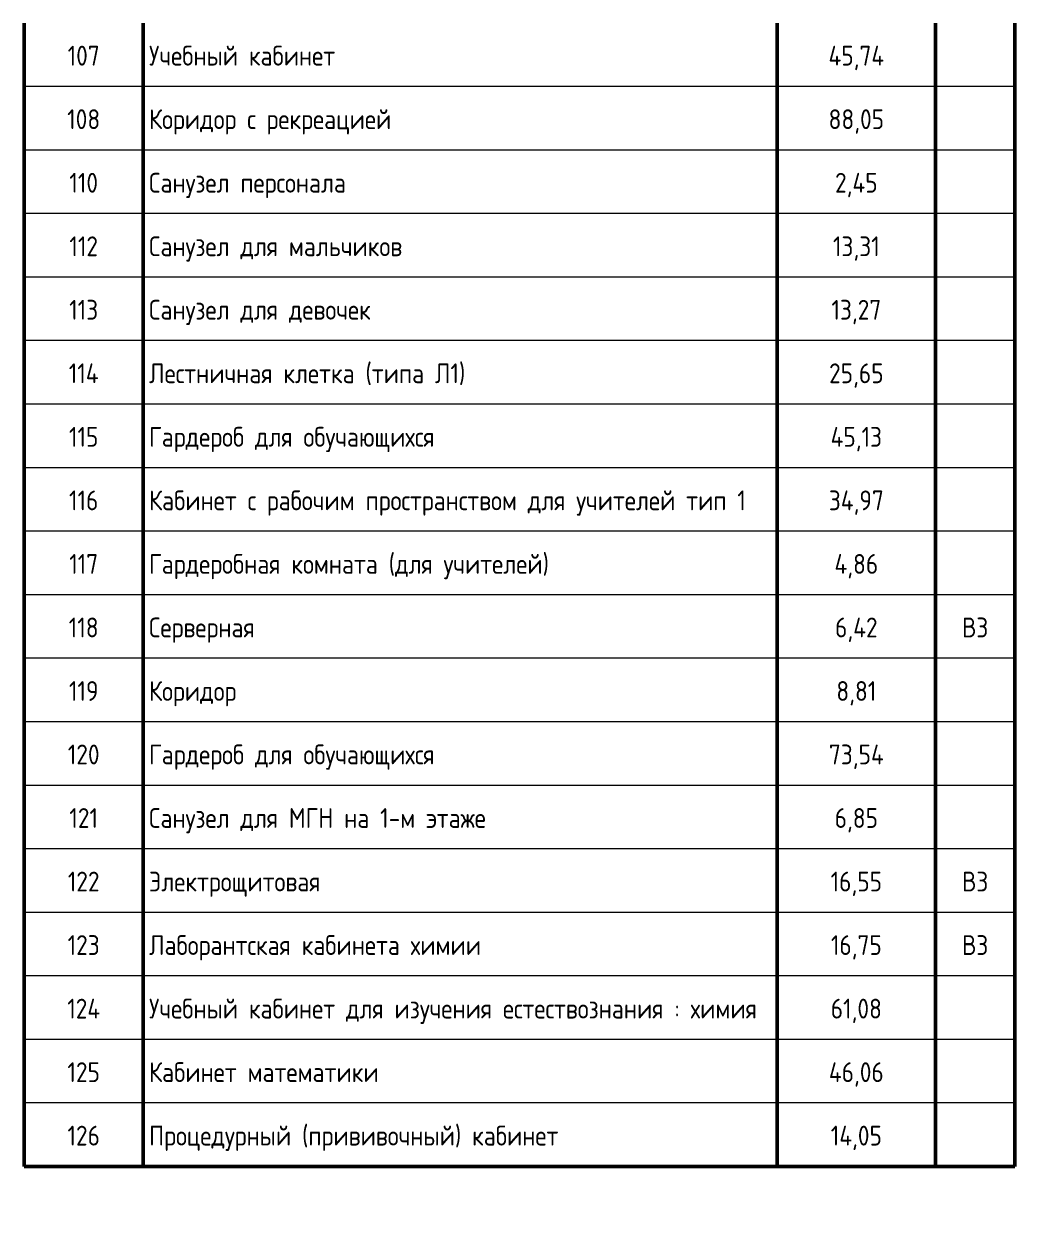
# Model space of a CAD drawing. Header units: millimetres. Extents: x -259793 to 1187961, y -549744 to 43070.
# Drawn here: x 1211 to 13711, y 11098 to 26378 of the extents above; entities that cross this region are included whole.
import ezdxf

# ---------------------------------------------------------------- set-up
doc = ezdxf.new("R2010")
doc.units = ezdxf.units.MM
for name, color, linetype, lineweight in [('A-_ANOTTEXT_T', 7, 'Continuous', 9), ('Графика', 7, 'Continuous', 20), ('Линии', 7, 'Continuous', 9)]:
    doc.layers.add(name, color=color, linetype=linetype, lineweight=lineweight)
doc.styles.add('GOST 2.304 type A_1', font='', dxfattribs={"height": 350})
doc.styles.add('GOST Common_8', font='', dxfattribs={"width": 0.9, "height": 3.5})
doc.styles.get('GOST 2.304 type A_1').set_extended_font_data('GOST 2.304 type A')
doc.styles.get('GOST Common_8').set_extended_font_data('GOST type B')

# ---------------------------------------------------------------- blocks, each defined once
blk = doc.blocks.new('1 этаж')
at = {"layer": 'Линии', "color": 251, "lineweight": 50, "true_color": 0x636466}
for p, q in [((1211, 26393), (1211, 25591)), ((2711, 26393), (2711, 25591)), ((10711, 26393), (10711, 25591)), ((12711, 26393), (12711, 25591)), ((13711, 26393), (13711, 25591)), ((1211, 25591), (1211, 24790)), ((2711, 25591), (2711, 24790)), ((10711, 25591), (10711, 24790)), ((12711, 25591), (12711, 24790)), ((13711, 25591), (13711, 24790)), ((1211, 24790), (1211, 23988)), ((1211, 24790), (1211, 23988)), ((2711, 24790), (2711, 23988)), ((2711, 24790), (2711, 23988)), ((10711, 24790), (10711, 23988)), ((10711, 24790), (10711, 23988)), ((12711, 24790), (12711, 23988)), ((12711, 24790), (12711, 23988)), ((13711, 24790), (13711, 23988)), ((1211, 23988), (1211, 23186)), ((2711, 23988), (2711, 23186)), ((10711, 23988), (10711, 23186)), ((12711, 23988), (12711, 23186)), ((13711, 23988), (13711, 23186)), ((1211, 23186), (1211, 22384)), ((2711, 23186), (2711, 22384)), ((10711, 23186), (10711, 22384)), ((12711, 23186), (12711, 22384)), ((13711, 23186), (13711, 22384)), ((1211, 22384), (1211, 21582)), ((2711, 22384), (2711, 21582)), ((10711, 22384), (10711, 21582)), ((12711, 22384), (12711, 21582)), ((13711, 22384), (13711, 21582)), ((1211, 21582), (1211, 20780)), ((2711, 21582), (2711, 20780)), ((10711, 21582), (10711, 20780)), ((12711, 21582), (12711, 20780)), ((13711, 21582), (13711, 20780)), ((1211, 20780), (1211, 19978)), ((2711, 20780), (2711, 19978)), ((10711, 20780), (10711, 19978)), ((12711, 20780), (12711, 19978)), ((13711, 20780), (13711, 19978)), ((1211, 19978), (1211, 19177)), ((2711, 19978), (2711, 19177)), ((10711, 19978), (10711, 19177)), ((12711, 19978), (12711, 19177)), ((13711, 19978), (13711, 19177)), ((1211, 19177), (1211, 18375)), ((2711, 19177), (2711, 18375)), ((10711, 19177), (10711, 18375)), ((12711, 19177), (12711, 18375)), ((13711, 19177), (13711, 18375)), ((1211, 18375), (1211, 17573)), ((2711, 18375), (2711, 17573)), ((10711, 18375), (10711, 17573)), ((12711, 18375), (12711, 17573)), ((13711, 18375), (13711, 17573)), ((1211, 17573), (1211, 16771)), ((1211, 17573), (1211, 16771)), ((2711, 17573), (2711, 16771)), ((2711, 17573), (2711, 16771)), ((10711, 17573), (10711, 16771)), ((10711, 17573), (10711, 16771)), ((12711, 17573), (12711, 16771)), ((12711, 17573), (12711, 16771)), ((13711, 17573), (13711, 16771)), ((13711, 17573), (13711, 16771)), ((1211, 16771), (1211, 15969)), ((2711, 16771), (2711, 15969)), ((10711, 16771), (10711, 15969)), ((12711, 16771), (12711, 15969)), ((13711, 16771), (13711, 15969)), ((1211, 15969), (1211, 15167)), ((2711, 15969), (2711, 15167)), ((10711, 15969), (10711, 15167)), ((12711, 15969), (12711, 15167)), ((13711, 15969), (13711, 15167)), ((1211, 15167), (1211, 14366)), ((2711, 15167), (2711, 14366)), ((10711, 15167), (10711, 14366)), ((12711, 15167), (12711, 14366)), ((13711, 15167), (13711, 14366)), ((1211, 14366), (1211, 13564)), ((2711, 14366), (2711, 13564)), ((10711, 14366), (10711, 13564)), ((12711, 14366), (12711, 13564)), ((13711, 14366), (13711, 13564)), ((1211, 13564), (1211, 12762)), ((2711, 13564), (2711, 12762)), ((10711, 13564), (10711, 12762)), ((12711, 13564), (12711, 12762)), ((13711, 13564), (13711, 12762)), ((1211, 12762), (1211, 11960)), ((2711, 12762), (2711, 11960)), ((10711, 12762), (10711, 11960)), ((12711, 12762), (12711, 11960)), ((13711, 12762), (13711, 11960)), ((2711, 11960), (1211, 11960)), ((10711, 11960), (2711, 11960)), ((12711, 11960), (10711, 11960)), ((13711, 11960), (12711, 11960))]:
    blk.add_line(p, q, dxfattribs=at)
at = {"layer": 'Линии', "color": 251, "lineweight": 20, "true_color": 0x636466}
for p, q in [((2711, 25591), (1211, 25591)), ((10711, 25591), (2711, 25591)), ((12711, 25591), (10711, 25591)), ((13711, 25591), (12711, 25591)), ((2711, 24790), (1211, 24790)), ((2711, 24790), (1211, 24790)), ((10711, 24790), (2711, 24790)), ((10711, 24790), (2711, 24790)), ((12711, 24790), (10711, 24790)), ((12711, 24790), (10711, 24790)), ((13711, 24790), (12711, 24790)), ((2711, 23988), (1211, 23988)), ((10711, 23988), (2711, 23988)), ((12711, 23988), (10711, 23988)), ((13711, 23988), (12711, 23988)), ((2711, 23186), (1211, 23186)), ((10711, 23186), (2711, 23186)), ((12711, 23186), (10711, 23186)), ((13711, 23186), (12711, 23186)), ((2711, 22384), (1211, 22384)), ((10711, 22384), (2711, 22384)), ((12711, 22384), (10711, 22384)), ((13711, 22384), (12711, 22384)), ((2711, 21582), (1211, 21582)), ((10711, 21582), (2711, 21582)), ((12711, 21582), (10711, 21582)), ((13711, 21582), (12711, 21582)), ((2711, 20780), (1211, 20780)), ((10711, 20780), (2711, 20780)), ((12711, 20780), (10711, 20780)), ((13711, 20780), (12711, 20780)), ((2711, 19978), (1211, 19978)), ((10711, 19978), (2711, 19978)), ((12711, 19978), (10711, 19978)), ((13711, 19978), (12711, 19978)), ((2711, 19177), (1211, 19177)), ((10711, 19177), (2711, 19177)), ((12711, 19177), (10711, 19177)), ((13711, 19177), (12711, 19177)), ((2711, 18375), (1211, 18375)), ((10711, 18375), (2711, 18375)), ((12711, 18375), (10711, 18375)), ((13711, 18375), (12711, 18375)), ((2711, 17573), (1211, 17573)), ((2711, 17573), (1211, 17573)), ((10711, 17573), (2711, 17573)), ((10711, 17573), (2711, 17573)), ((12711, 17573), (10711, 17573)), ((12711, 17573), (10711, 17573)), ((13711, 17573), (12711, 17573)), ((13711, 17573), (12711, 17573)), ((2711, 16771), (1211, 16771)), ((10711, 16771), (2711, 16771)), ((12711, 16771), (10711, 16771)), ((13711, 16771), (12711, 16771)), ((2711, 15969), (1211, 15969)), ((10711, 15969), (2711, 15969)), ((12711, 15969), (10711, 15969)), ((13711, 15969), (12711, 15969)), ((2711, 15167), (1211, 15167)), ((10711, 15167), (2711, 15167)), ((12711, 15167), (10711, 15167)), ((13711, 15167), (12711, 15167)), ((2711, 14366), (1211, 14366)), ((10711, 14366), (2711, 14366)), ((12711, 14366), (10711, 14366)), ((13711, 14366), (12711, 14366)), ((2711, 13564), (1211, 13564)), ((10711, 13564), (2711, 13564)), ((12711, 13564), (10711, 13564)), ((13711, 13564), (12711, 13564)), ((2711, 12762), (1211, 12762)), ((10711, 12762), (2711, 12762)), ((12711, 12762), (10711, 12762)), ((13711, 12762), (12711, 12762))]:
    blk.add_line(p, q, dxfattribs=at)
at = {"layer": 'Графика', "color": 251, "true_color": 0x636466, "char_height": 250, "line_spacing_factor": 1.022761, "style": 'GOST Common_8'}
for s, insert, width, attachment_point in [('107', (1961, 26106), 509.89, 2), ('Учебный кабинет', (2786, 26106), 4302.35, 1), ('45,74', (11711, 26106), 896.07, 2), ('108', (1961, 25304), 509.89, 2), ('Коридор с рекреацией', (2786, 25304), 6797.47, 1), ('88,05', (11711, 25304), 868.92, 2), ('110', (1961, 24502), 458.6, 2), ('Санузел персонала', (2786, 24502), 3131.72, 1), ('2,45', (11711, 24502), 681.86, 2), ('112', (1961, 23700), 458.6, 2), ('Санузел для мальчиков', (2786, 23700), 6752.21, 1), ('13,31', (11711, 23700), 739.18, 2), ('113', (1961, 22899), 458.6, 2), ('Санузел для девочек', (2786, 22899), 6323.79, 1), ('13,27', (11711, 22899), 790.47, 2), ('114', (1961, 22097), 485.75, 2), ('Лестничная клетка (типа Л1)', (2786, 22097), 4836.37, 1), ('25,65', (11711, 22097), 841.76, 2), ('115', (1961, 21295), 458.6, 2), ('Гардероб для обучающихся', (2786, 21295), 7735.78, 1), ('45,13', (11711, 21295), 817.63, 2), ('116', (1961, 20493), 458.6, 2), ('Кабинет с рабочим пространством для учителей тип 1', (2786, 20493), 9008.99, 1), ('34,97', (11711, 20493), 868.92, 2), ('Гардеробная комната (для учителей)', (2786, 19691), 6166.9, 1), ('117', (1961, 19691), 458.6, 2), ('4,86', (11711, 19691), 681.86, 2), ('118', (1961, 18889), 458.6, 2), ('Серверная', (2786, 18889), 1710.68, 1), ('6,42', (11711, 18889), 681.86, 2), ('В3', (13211, 18889), 401.27, 2), ('119', (1961, 18087), 458.6, 2), ('Коридор', (2786, 18087), 1819.3, 1), ('8,81', (11711, 18087), 603.41, 2), ('120', (1961, 17286), 509.89, 2), ('Гардероб для обучающихся', (2786, 17286), 9199.06, 1), ('73,54', (11711, 17286), 868.92, 2), ('121', (1961, 16484), 458.6, 2), ('Санузел для МГН на 1-м этаже', (2786, 16484), 5005.33, 1), ('6,85', (11711, 16484), 654.71, 2), ('122', (1961, 15682), 509.89, 2), ('Электрощитовая', (2786, 15682), 2863.2, 1), ('16,55', (11711, 15682), 790.47, 2), ('В3', (13211, 15682), 401.27, 2), ('123', (1961, 14880), 509.89, 2), ('Лаборантская кабинета химии', (2786, 14880), 5138.08, 1), ('16,75', (11711, 14880), 790.47, 2), ('В3', (13211, 14880), 401.27, 2), ('124', (1961, 14078), 537.04, 2), ('Учебный кабинет для изучения естествознания : химия', (2786, 14078), 9099.5, 1), ('61,08', (11711, 14078), 790.47, 2), ('125', (1961, 13276), 509.89, 2), ('Кабинет математики', (2786, 13276), 3599.37, 1), ('46,06', (11711, 13276), 868.92, 2), ('126', (1961, 12475), 509.89, 2), ('Процедурный (прививочный) кабинет', (2786, 12475), 6019.06, 1), ('14,05', (11711, 12475), 817.63, 2)]:
    blk.add_mtext(s, dxfattribs=dict(at, insert=insert, width=width, attachment_point=attachment_point))

msp = doc.modelspace()

# ---------------------------------------------------------------- block references
msp.add_blockref('1 этаж', (0, 0))

# ---------------------------------------------------------------- texts
at = {"layer": 'A-_ANOTTEXT_T', "insert": (12001.7014, 11098.42797), "char_height": 350, "width": 168.354375, "attachment_point": 1, "style": 'GOST 2.304 type A_1'}
msp.add_mtext('\\fGOST 2.304 type A|b0|i0|c204|p34|; ', dxfattribs=at)

doc.saveas('drawing.dxf')
